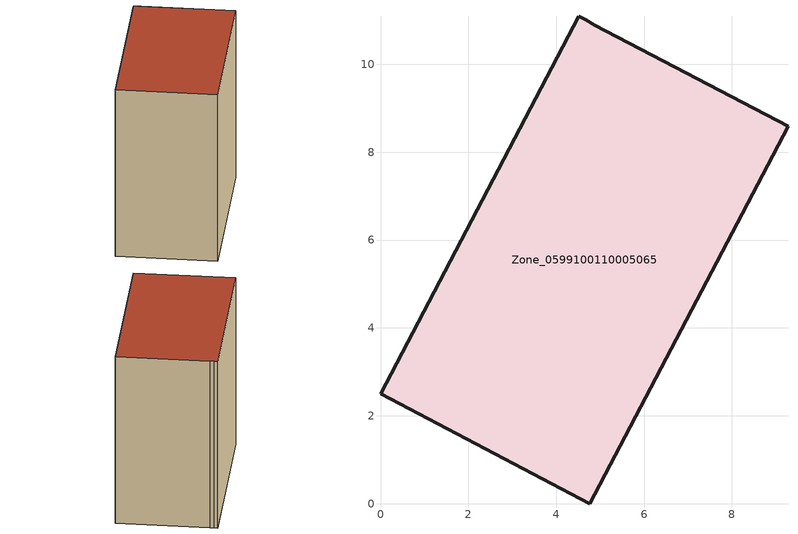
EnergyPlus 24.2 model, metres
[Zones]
Zone_0599100110005065
 floor ground (C_G): 4.88,10.89 9.28,8.59 4.77,0 0,2.5 4.51,11.09 4.67,11.01 z0
 wall outside (C_F): 4.77,0 9.28,8.59 4.88,10.89 4.67,11.01 4.51,11.09 0,2.5 4.77,0 z0:9.79
 roof outside (C_R): 9.28,8.59 4.88,10.89 4.67,11.01 4.51,11.09 0,2.5 4.77,0 z9.79
[BUILDING]
Pand.0599100110005065: North Axis=0; Terrain=City; Loads Convergence Tolerance Value=0.04; Temperature Convergence Tolerance Value=0.4; Solar Distribution=FullExterior; Maximum Number of Warmup Days=25; Minimum Number of Warmup Days=1
[Site:Location]
Rotterdam.The.Hague.AP_ZH_NLD Design_Conditions: Latitude=51.96; Longitude=4.45; Time Zone=1; Elevation=-4.5
[SITE:GROUNDTEMPERATURE:BUILDINGSURFACE]
18, 18, 18, 18, 18, 18, 18, 18, 18, 18, 18, 18
[MATERIAL] Thermal Absorptance=0.9; Solar Absorptance=0.7; Visible Absorptance=0.7
Name | Roughness | Thickness | Conductivity | Density | Specific Heat
G.TI.2015-2018 | MediumSmooth | 0.15 | 0.0428571 | 540 | 1210
F.TI.2015-2018 | Rough | 0.3 | 0.0666667 | 1920 | 840
R.TI.2015-2018 | MediumRough | 0.2 | 0.0333333 | 1500 | 1000
[CONSTRUCTION]
C_G: G.TI.2015-2018
C_F: F.TI.2015-2018
C_R: R.TI.2015-2018
[ZONE]
Zone_0599100110005065: Type=1; Multiplier=1; Ceiling Height=Autocalculate; Volume=Autocalculate; Floor Area=autocalculate; Part of Total Floor Area=Yes
[ZONEINFILTRATION:DESIGNFLOWRATE]
Infil_Zone_0599100110005065: Zone or ZoneList or Space or SpaceList=Zone_0599100110005065; Schedule=AlwaysOn; Design Flow Rate Calculation Method=Flow/Area; Flow Rate per Floor Area=0.0015; Constant Term Coefficient=1; Temperature Term Coefficient=0; Velocity Term Coefficient=0; Velocity Squared Term Coefficient=0
[HVACTEMPLATE:ZONE:IDEALLOADSAIRSYSTEM]
Zone_0599100110005065: Maximum Heating Supply Air Temperature=50; Minimum Cooling Supply Air Temperature=13; Maximum Heating Supply Air Humidity Ratio=0.0156; Minimum Cooling Supply Air Humidity Ratio=0.0077; Heating Limit=NoLimit; Cooling Limit=NoLimit; Dehumidification Control Type=ConstantSensibleHeatRatio; Cooling Sensible Heat Ratio=0.7; Dehumidification Setpoint=60; Humidification Control Type=None; Humidification Setpoint=30; Outdoor Air Method=None; Outdoor Air Flow Rate per Person=0.00944; Outdoor Air Flow Rate per Zone Floor Area=0; Outdoor Air Flow Rate per Zone=0; Demand Controlled Ventilation Type=None; Outdoor Air Economizer Type=NoEconomizer; Heat Recovery Type=None; Sensible Heat Recovery Effectiveness=0.7; Latent Heat Recovery Effectiveness=0.65
[ZONECONTROL:THERMOSTAT]
ThermostatControl_Zone_0599100110005065: Zone or ZoneList=Zone_0599100110005065; Control Type Schedule=DualSetpointControlType; Control 1=Thermostat_Zone_0599100110005065; Temperature Difference Between Cutout And Setpoint=0
[THERMOSTATSETPOINT:DUALSETPOINT]
Thermostat_Zone_0599100110005065: Heating Setpoint Temperature Schedule=HeatingSetpoint_Zone_0599100110005065; Cooling Setpoint Temperature Schedule=CoolingSetpoint_Zone_0599100110005065
[SCHEDULE:COMPACT]
HeatingSetpoint_Zone_0599100110005065: Through: 12/31, For: AllDays, Until: 24:00, 21
CoolingSetpoint_Zone_0599100110005065: Through: 12/31, For: AllDays, Until: 24:00, 24
DualSetpointControlType: Through: 12/31, For: AllDays, Until: 24:00, 4
AlwaysOn: Through: 12/31, For: AllDays, Until: 24:00, 1
